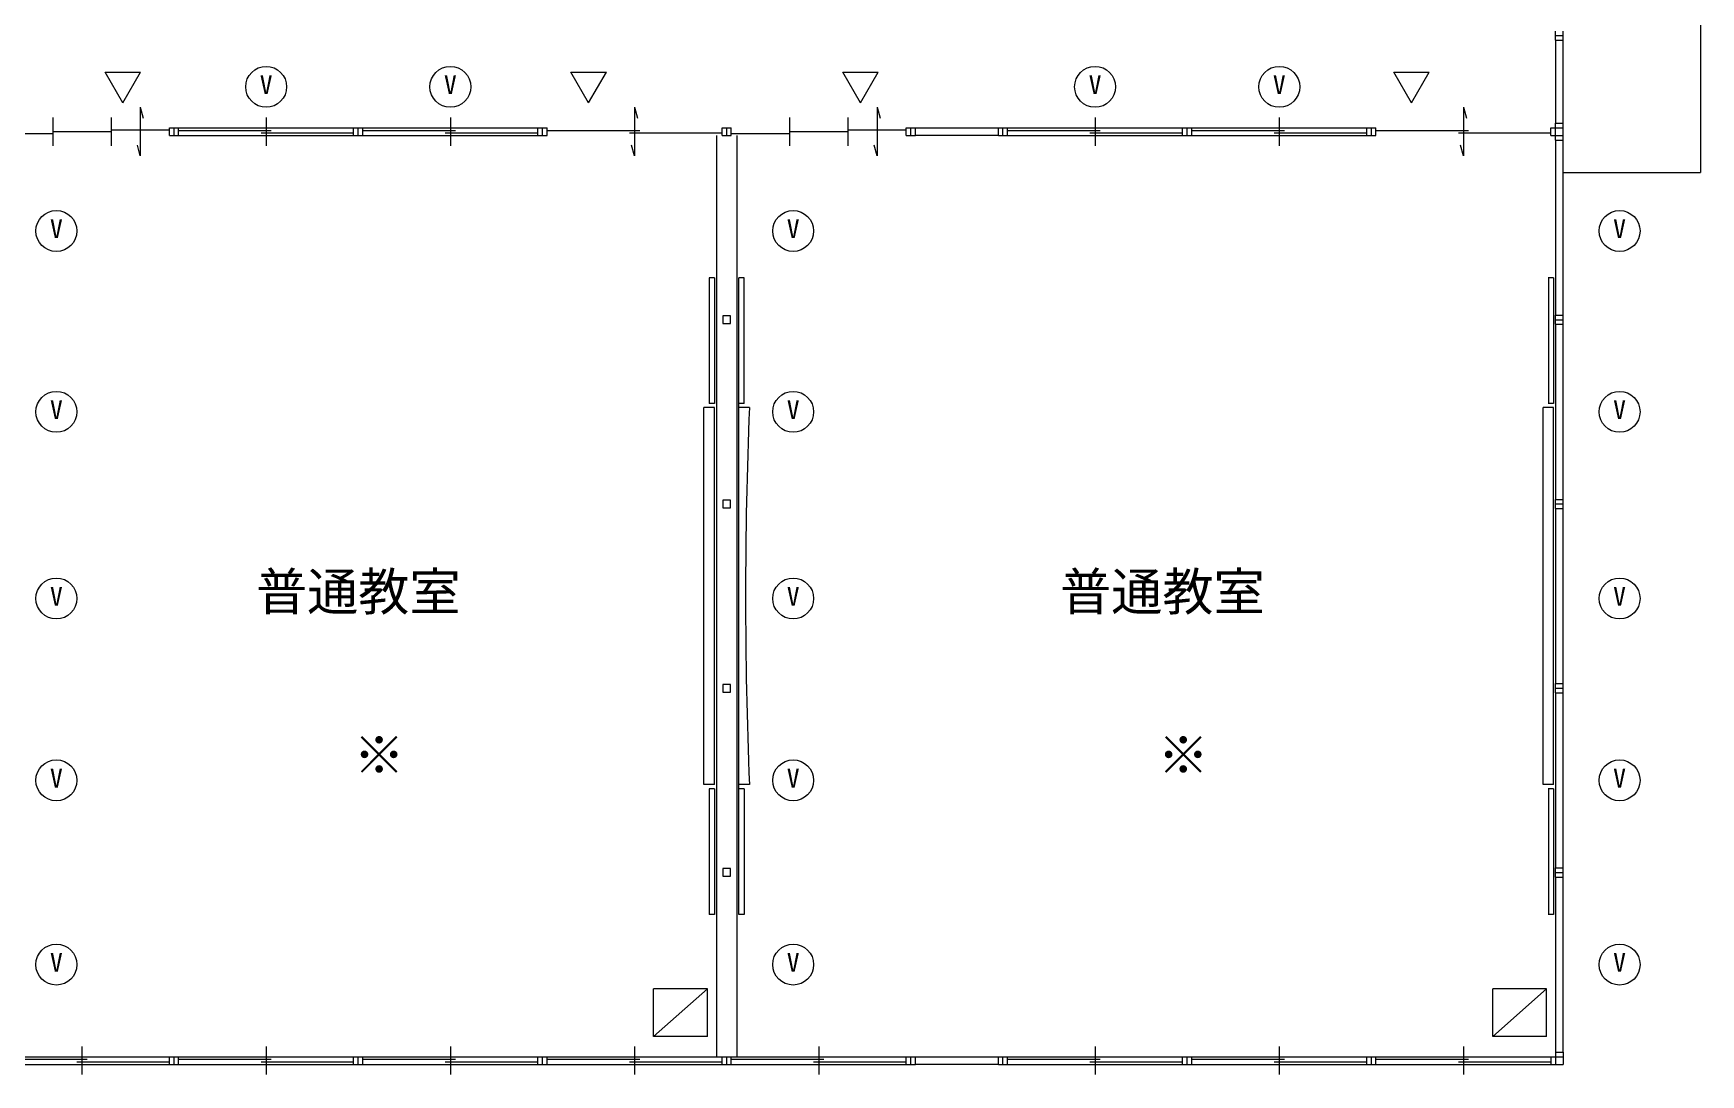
# Model space of a CAD drawing. Units: millimetres at full size, sheet at 1:100. Extents: x -84100 to 167013, y -59450 to 59350.
# Drawn here: x -31028 to -14736, y 20175 to 30348 of the extents above; entities that cross this region are included whole.
import ezdxf
from ezdxf.enums import TextEntityAlignment as Align

# ---------------------------------------------------------------- set-up
doc = ezdxf.new("R2010")
doc.units = ezdxf.units.MM
doc.header["$LTSCALE"] = 100
for name, color, linetype, lineweight in [('0-2_間仕切り', 5, 'Continuous', 9), ('0-4_通り芯', 3, 'Continuous', 9), ('0-7_作図線', 7, 'Continuous', 9), ('0-C_部屋種別', 7, 'Continuous', 9), ('0-E_屋根', 2, 'Continuous', 9), ('3-1', 5, 'Continuous', 9), ('3-3', 4, 'Continuous', 9)]:
    doc.layers.add(name, color=color, linetype=linetype, lineweight=lineweight)
doc.layers.add('1-E', color=7, linetype='Continuous')
doc.layers.add('2-A', color=7, linetype='Continuous')
doc.styles.add('ＭＳ ゴシック', font='')
doc.styles.get('ＭＳ ゴシック').set_extended_font_data('MS Gothic')

msp = doc.modelspace()

# ---------------------------------------------------------------- linework, layer by layer
at = {"layer": '0-2_間仕切り'}
for p, q in [((-30838.5, 29525.1), (-30838.5, 29250.1)), ((-30268.5, 29525.1), (-30268.5, 29250.1)), ((-29983.5, 29625.1), (-29983.5, 29150.1)), ((-29983.5, 29625.1), (-29955.1, 29518.9)), ((-28753.5, 29525.1), (-28753.5, 29250.1)), ((-26953.5, 29525.1), (-26953.5, 29250.1)), ((-25153.5, 29625.1), (-25153.5, 29150.1)), ((-25153.5, 29625.1), (-25125.1, 29518.9)), ((-23638.5, 29525.1), (-23638.5, 29250.1)), ((-23068.5, 29525.1), (-23068.5, 29250.1)), ((-22783.5, 29625.1), (-22783.5, 29150.1)), ((-22783.5, 29625.1), (-22755.1, 29518.9)), ((-20653.5, 29525.1), (-20653.5, 29250.1)), ((-18853.5, 29525.1), (-18853.5, 29250.1)), ((-17053.5, 29625.1), (-17053.5, 29150.1)), ((-17053.5, 29625.1), (-17025.1, 29518.9)), ((-31408.5, 29368.8), (-30838.5, 29368.8)), ((-30838.5, 29387.6), (-30268.5, 29387.6)), ((-30268.5, 29406.3), (-29698.5, 29406.3)), ((-29608.5, 29425.1), (-27898.5, 29425.1)), ((-29608.5, 29400.1), (-28703.5, 29400.1)), ((-29608.5, 29350.1), (-27898.5, 29350.1)), ((-28803.5, 29375.1), (-27898.5, 29375.1)), ((-27808.5, 29425.1), (-26098.5, 29425.1)), ((-27808.5, 29400.1), (-26903.5, 29400.1)), ((-27808.5, 29350.1), (-26098.5, 29350.1)), ((-27003.5, 29375.1), (-26098.5, 29375.1)), ((-26008.5, 29400.1), (-25103.5, 29400.1)), ((-25203.5, 29375.1), (-24298.5, 29375.1)), ((-24208.5, 29368.8), (-23638.5, 29368.8)), ((-23638.5, 29387.6), (-23068.5, 29387.6)), ((-23068.5, 29406.3), (-22498.5, 29406.3)), ((-21508.5, 29425.1), (-19798.5, 29425.1)), ((-21508.5, 29400.1), (-20603.5, 29400.1)), ((-21508.5, 29350.1), (-19798.5, 29350.1)), ((-20703.5, 29375.1), (-19798.5, 29375.1)), ((-19708.5, 29425.1), (-17998.5, 29425.1)), ((-19708.5, 29400.1), (-18803.5, 29400.1)), ((-19708.5, 29350.1), (-17998.5, 29350.1)), ((-18903.5, 29375.1), (-17998.5, 29375.1)), ((-17908.5, 29400.1), (-17003.5, 29400.1)), ((-17103.5, 29375.1), (-16198.5, 29375.1)), ((-29983.5, 29150.1), (-30012, 29256.2)), ((-25153.5, 29150.1), (-25182, 29256.2)), ((-22783.5, 29150.1), (-22812, 29256.2)), ((-17053.5, 29150.1), (-17082, 29256.2)), ((-30553.5, 20450.1), (-30553.5, 20175.1)), ((-28753.5, 20450.1), (-28753.5, 20175.1)), ((-26953.5, 20450.1), (-26953.5, 20175.1)), ((-25153.5, 20450.1), (-25153.5, 20175.1)), ((-23353.5, 20450.1), (-23353.5, 20175.1)), ((-20653.5, 20450.1), (-20653.5, 20175.1)), ((-18853.5, 20450.1), (-18853.5, 20175.1)), ((-17053.5, 20450.1), (-17053.5, 20175.1)), ((-31408.5, 20350.1), (-29698.5, 20350.1)), ((-31408.5, 20325.1), (-30503.5, 20325.1)), ((-31408.5, 20275.1), (-29698.5, 20275.1)), ((-30603.5, 20300.1), (-29698.5, 20300.1)), ((-29608.5, 20350.1), (-27898.5, 20350.1)), ((-29608.5, 20325.1), (-28703.5, 20325.1)), ((-29608.5, 20275.1), (-27898.5, 20275.1)), ((-28803.5, 20300.1), (-27898.5, 20300.1)), ((-27808.5, 20350.1), (-26098.5, 20350.1)), ((-27808.5, 20325.1), (-26903.5, 20325.1)), ((-27808.5, 20275.1), (-26098.5, 20275.1)), ((-27003.5, 20300.1), (-26098.5, 20300.1)), ((-26008.5, 20350.1), (-24298.5, 20350.1)), ((-26008.5, 20325.1), (-25103.5, 20325.1)), ((-26008.5, 20275.1), (-24298.5, 20275.1)), ((-25203.5, 20300.1), (-24298.5, 20300.1)), ((-24208.5, 20350.1), (-22498.5, 20350.1)), ((-24208.5, 20325.1), (-23303.5, 20325.1)), ((-24208.5, 20275.1), (-22498.5, 20275.1)), ((-23403.5, 20300.1), (-22498.5, 20300.1)), ((-21508.5, 20350.1), (-19798.5, 20350.1)), ((-21508.5, 20325.1), (-20603.5, 20325.1)), ((-21508.5, 20275.1), (-19798.5, 20275.1)), ((-20703.5, 20300.1), (-19798.5, 20300.1)), ((-19708.5, 20350.1), (-17998.5, 20350.1)), ((-19708.5, 20325.1), (-18803.5, 20325.1)), ((-19708.5, 20275.1), (-17998.5, 20275.1)), ((-18903.5, 20300.1), (-17998.5, 20300.1)), ((-17908.5, 20350.1), (-16198.5, 20350.1)), ((-17908.5, 20325.1), (-17003.5, 20325.1)), ((-17908.5, 20275.1), (-16198.5, 20275.1)), ((-17103.5, 20300.1), (-16198.5, 20300.1))]:
    msp.add_line(p, q, dxfattribs=at)
at = {"layer": '0-4_通り芯'}
for p, q in [((-16153.5, 30280.1), (-16153.5, 29470.1)), ((-16078.5, 29470.1), (-16078.5, 30280.1)), ((-24353.5, 29350.1), (-24353.5, 20350.1)), ((-24153.5, 29350.1), (-24153.5, 20350.1)), ((-22408.5, 29425.1), (-21598.5, 29425.1)), ((-21598.5, 29350.1), (-22408.5, 29350.1)), ((-16153.5, 29305.1), (-16153.5, 27595.1)), ((-16078.5, 27595.1), (-16078.5, 29305.1)), ((-16153.5, 27505.1), (-16153.5, 25795.1)), ((-16078.5, 25795.1), (-16078.5, 27505.1)), ((-16153.5, 25705.1), (-16153.5, 23995.1)), ((-16078.5, 23995.1), (-16078.5, 25705.1)), ((-16153.5, 23905.1), (-16153.5, 22195.1)), ((-16078.5, 22195.1), (-16078.5, 23905.1)), ((-16153.5, 22105.1), (-16153.5, 20395.1)), ((-16078.5, 20395.1), (-16078.5, 22105.1)), ((-22408.5, 20350.1), (-21598.5, 20350.1)), ((-21598.5, 20275.1), (-22408.5, 20275.1))]:
    msp.add_line(p, q, dxfattribs=at)
at = {"layer": '0-7_作図線'}
for p, q in [((-16153.5, 30280.1), (-16153.5, 30370.1)), ((-16153.5, 30325.1), (-16078.5, 30325.1)), ((-16078.5, 30280.1), (-16078.5, 30370.1)), ((-16153.5, 30280.1), (-16078.5, 30280.1)), ((-29698.5, 29350.1), (-29698.5, 29425.1)), ((-29698.5, 29425.1), (-29608.5, 29425.1)), ((-29698.5, 29350.1), (-29608.5, 29350.1)), ((-29653.5, 29350.1), (-29653.5, 29425.1)), ((-29608.5, 29350.1), (-29608.5, 29425.1)), ((-27898.5, 29350.1), (-27898.5, 29425.1)), ((-27898.5, 29425.1), (-27808.5, 29425.1)), ((-27898.5, 29350.1), (-27808.5, 29350.1)), ((-27853.5, 29350.1), (-27853.5, 29425.1)), ((-27808.5, 29350.1), (-27808.5, 29425.1)), ((-26098.5, 29350.1), (-26098.5, 29425.1)), ((-26098.5, 29425.1), (-26008.5, 29425.1)), ((-26098.5, 29350.1), (-26008.5, 29350.1)), ((-26053.5, 29350.1), (-26053.5, 29425.1)), ((-26008.5, 29350.1), (-26008.5, 29425.1)), ((-24298.5, 29350.1), (-24298.5, 29425.1)), ((-24298.5, 29425.1), (-24208.5, 29425.1)), ((-24298.5, 29350.1), (-24208.5, 29350.1)), ((-24253.5, 29350.1), (-24253.5, 29425.1)), ((-24208.5, 29350.1), (-24208.5, 29425.1)), ((-22498.5, 29350.1), (-22498.5, 29425.1)), ((-22498.5, 29425.1), (-22408.5, 29425.1)), ((-22498.5, 29350.1), (-22408.5, 29350.1)), ((-22453.5, 29350.1), (-22453.5, 29425.1)), ((-22408.5, 29350.1), (-22408.5, 29425.1)), ((-21598.5, 29350.1), (-21598.5, 29425.1)), ((-21598.5, 29425.1), (-21508.5, 29425.1)), ((-21598.5, 29350.1), (-21508.5, 29350.1)), ((-21553.5, 29350.1), (-21553.5, 29425.1)), ((-21508.5, 29350.1), (-21508.5, 29425.1)), ((-19798.5, 29350.1), (-19798.5, 29425.1)), ((-19798.5, 29425.1), (-19708.5, 29425.1)), ((-19798.5, 29350.1), (-19708.5, 29350.1)), ((-19753.5, 29350.1), (-19753.5, 29425.1)), ((-19708.5, 29350.1), (-19708.5, 29425.1)), ((-17998.5, 29350.1), (-17998.5, 29425.1)), ((-17998.5, 29425.1), (-17908.5, 29425.1)), ((-17998.5, 29350.1), (-17908.5, 29350.1)), ((-17953.5, 29350.1), (-17953.5, 29425.1)), ((-17908.5, 29350.1), (-17908.5, 29425.1)), ((-16198.5, 29425.1), (-16078.5, 29425.1)), ((-16198.5, 29350.1), (-16198.5, 29425.1)), ((-16198.5, 29350.1), (-16078.5, 29350.1)), ((-16078.5, 29305.1), (-16078.5, 29470.1)), ((-16153.5, 29305.1), (-16078.5, 29305.1)), ((-16153.5, 27505.1), (-16153.5, 27595.1)), ((-16153.5, 27595.1), (-16078.5, 27595.1)), ((-16153.5, 27550.1), (-16078.5, 27550.1)), ((-16078.5, 27505.1), (-16078.5, 27595.1)), ((-16153.5, 27505.1), (-16078.5, 27505.1)), ((-16153.5, 25705.1), (-16153.5, 25795.1)), ((-16153.5, 25795.1), (-16078.5, 25795.1)), ((-16153.5, 25750.1), (-16078.5, 25750.1)), ((-16078.5, 25705.1), (-16078.5, 25795.1)), ((-16153.5, 25705.1), (-16078.5, 25705.1)), ((-16153.5, 23905.1), (-16153.5, 23995.1)), ((-16153.5, 23995.1), (-16078.5, 23995.1)), ((-16153.5, 23950.1), (-16078.5, 23950.1)), ((-16078.5, 23905.1), (-16078.5, 23995.1)), ((-16153.5, 23905.1), (-16078.5, 23905.1)), ((-16153.5, 22195.1), (-16078.5, 22195.1)), ((-16153.5, 22105.1), (-16153.5, 22195.1)), ((-16078.5, 22105.1), (-16078.5, 22195.1)), ((-16153.5, 22150.1), (-16078.5, 22150.1)), ((-16153.5, 22105.1), (-16078.5, 22105.1)), ((-16153.5, 20395.1), (-16153.5, 20275.1)), ((-29698.5, 20350.1), (-29608.5, 20350.1)), ((-29698.5, 20275.1), (-29698.5, 20350.1)), ((-29698.5, 20275.1), (-29608.5, 20275.1)), ((-29653.5, 20275.1), (-29653.5, 20350.1)), ((-29608.5, 20275.1), (-29608.5, 20350.1)), ((-27898.5, 20350.1), (-27808.5, 20350.1)), ((-27898.5, 20275.1), (-27898.5, 20350.1)), ((-27898.5, 20275.1), (-27808.5, 20275.1)), ((-27853.5, 20275.1), (-27853.5, 20350.1)), ((-27808.5, 20275.1), (-27808.5, 20350.1)), ((-26098.5, 20350.1), (-26008.5, 20350.1)), ((-26098.5, 20275.1), (-26098.5, 20350.1)), ((-26098.5, 20275.1), (-26008.5, 20275.1)), ((-26053.5, 20275.1), (-26053.5, 20350.1)), ((-26008.5, 20275.1), (-26008.5, 20350.1)), ((-24298.5, 20350.1), (-24208.5, 20350.1)), ((-24298.5, 20275.1), (-24298.5, 20350.1)), ((-24298.5, 20275.1), (-24208.5, 20275.1)), ((-24253.5, 20275.1), (-24253.5, 20350.1)), ((-24208.5, 20275.1), (-24208.5, 20350.1)), ((-22498.5, 20350.1), (-22408.5, 20350.1)), ((-22498.5, 20275.1), (-22498.5, 20350.1)), ((-22498.5, 20275.1), (-22408.5, 20275.1)), ((-22453.5, 20275.1), (-22453.5, 20350.1)), ((-22408.5, 20275.1), (-22408.5, 20350.1)), ((-21598.5, 20350.1), (-21508.5, 20350.1)), ((-21598.5, 20275.1), (-21598.5, 20350.1)), ((-21598.5, 20275.1), (-21508.5, 20275.1)), ((-21553.5, 20275.1), (-21553.5, 20350.1)), ((-21508.5, 20275.1), (-21508.5, 20350.1)), ((-19798.5, 20350.1), (-19708.5, 20350.1)), ((-19798.5, 20275.1), (-19798.5, 20350.1)), ((-19798.5, 20275.1), (-19708.5, 20275.1)), ((-19753.5, 20275.1), (-19753.5, 20350.1)), ((-19708.5, 20275.1), (-19708.5, 20350.1)), ((-17998.5, 20350.1), (-17908.5, 20350.1)), ((-17998.5, 20275.1), (-17998.5, 20350.1)), ((-17998.5, 20275.1), (-17908.5, 20275.1)), ((-17953.5, 20275.1), (-17953.5, 20350.1)), ((-17908.5, 20275.1), (-17908.5, 20350.1)), ((-16198.5, 20350.1), (-16078.5, 20350.1)), ((-16198.5, 20350.1), (-16198.5, 20275.1)), ((-16198.5, 20275.1), (-16078.5, 20275.1))]:
    msp.add_line(p, q, dxfattribs=at)
for points in [[(-16153.5, 29305.1), (-16153.5, 29470.1), (-16078.5, 29470.1)], [(-16153.5, 20395.1), (-16078.5, 20395.1), (-16078.5, 20275.1)]]:
    msp.add_lwpolyline(points, dxfattribs=at)
for points in [[(-24291, 27512.6), (-24216, 27512.6), (-24216, 27587.6), (-24291, 27587.6)], [(-24291, 25712.6), (-24216, 25712.6), (-24216, 25787.6), (-24291, 25787.6)], [(-24291, 23912.6), (-24216, 23912.6), (-24216, 23987.6), (-24291, 23987.6)], [(-24291, 22112.6), (-24216, 22112.6), (-24216, 22187.6), (-24291, 22187.6)]]:
    msp.add_lwpolyline(points, close=True, dxfattribs=at)
at = {"layer": '0-C_部屋種別'}
msp.add_line((-16078.5, 28987.6), (-14736, 28987.6), dxfattribs=at)
msp.add_lwpolyline([(-16078.5, 32562.6), (-14736, 32562.6), (-14736, 28987.6)], dxfattribs=at)
at = {"layer": '0-E_屋根'}
for p, q in [((-24373.5, 27959.2), (-24424.6, 27959.2)), ((-24423.5, 27959.2), (-24423.5, 26731.9)), ((-24373.5, 27959.2), (-24373.5, 26731.9)), ((-24133.5, 21741), (-24133.5, 27959.2)), ((-16173.5, 27959.2), (-16224.7, 27959.2)), ((-16223.5, 27959.2), (-16223.5, 26731.9)), ((-16173.5, 27959.2), (-16173.5, 26731.9)), ((-24373.5, 26731.9), (-24424.6, 26731.9)), ((-24082.4, 26731.9), (-24133.5, 26731.9)), ((-16173.5, 26731.9), (-16224.7, 26731.9)), ((-24373.5, 26691), (-24475.8, 26691)), ((-24475.8, 23009.2), (-24475.8, 26691)), ((-24373.5, 23009.2), (-24373.5, 26691)), ((-24031.3, 26691), (-24133.5, 26691)), ((-16173.5, 26691), (-16275.8, 26691)), ((-16275.8, 23009.2), (-16275.8, 26691)), ((-16173.5, 23009.2), (-16173.5, 26691)), ((-24373.5, 23009.2), (-24475.8, 23009.2)), ((-24031.3, 23009.2), (-24133.5, 23009.2)), ((-16173.5, 23009.2), (-16275.8, 23009.2)), ((-24373.5, 22968.3), (-24424.6, 22968.3)), ((-24423.5, 22968.3), (-24423.5, 21741)), ((-24082.4, 22968.3), (-24133.5, 22968.3)), ((-16173.5, 22968.3), (-16224.7, 22968.3)), ((-16223.5, 22968.3), (-16223.5, 21741)), ((-24441.4, 21012.1), (-24968.1, 20546.8)), ((-24441.4, 21012.1), (-24968.1, 21012.1)), ((-24968.1, 20546.8), (-24968.1, 21012.1)), ((-24441.4, 20546.8), (-24441.4, 21012.1)), ((-16241.4, 21012.1), (-16768.1, 20546.8)), ((-16241.4, 21012.1), (-16768.1, 21012.1)), ((-16768.1, 20546.8), (-16768.1, 21012.1)), ((-16241.4, 20546.8), (-16241.4, 21012.1)), ((-24441.4, 20546.8), (-24968.1, 20546.8)), ((-16241.4, 20546.8), (-16768.1, 20546.8))]:
    msp.add_line(p, q, dxfattribs=at)
for points in [[(-24082.4, 26731.9), (-24082.4, 27959.2), (-24133.5, 27959.2)], [(-24373.5, 22968.3), (-24373.5, 21741), (-24424.6, 21741)], [(-24082.4, 22968.3), (-24082.4, 21741), (-24133.5, 21741)], [(-16173.5, 22968.3), (-16173.5, 21741), (-16224.7, 21741)]]:
    msp.add_lwpolyline(points, dxfattribs=at)
msp.add_arc((20695.1, 24850.1), 44764.2, 177.64308, 182.35693, dxfattribs=at)
at = {"layer": '3-1'}
for p, q in [((-30153.9, 29667.4), (-30327.1, 29967.4)), ((-30327.1, 29967.4), (-29980.7, 29967.4)), ((-30153.9, 29667.4), (-29980.7, 29967.4)), ((-25602.1, 29667.4), (-25775.3, 29967.4)), ((-25775.3, 29967.4), (-25428.9, 29967.4)), ((-25602.1, 29667.4), (-25428.9, 29967.4)), ((-22945.4, 29667.4), (-23118.6, 29967.4)), ((-23118.6, 29967.4), (-22772.2, 29967.4)), ((-22945.4, 29667.4), (-22772.2, 29967.4)), ((-17561.2, 29667.4), (-17734.4, 29967.4)), ((-17734.4, 29967.4), (-17388, 29967.4)), ((-17561.2, 29667.4), (-17388, 29967.4))]:
    msp.add_line(p, q, dxfattribs=at)
at = {"layer": '3-3'}
for centre in [(-28753.5, 29825.1), (-26953.5, 29825.1), (-20653.5, 29825.1), (-18853.5, 29825.1), (-30803.5, 28416.8), (-23603.5, 28416.8), (-15528.5, 28416.8), (-30803.5, 26650.1), (-23603.5, 26650.1), (-15528.5, 26650.1), (-30803.5, 24826.6), (-23603.5, 24826.6), (-15528.5, 24826.6), (-30803.5, 23050.1), (-23603.5, 23050.1), (-15528.5, 23050.1), (-30803.5, 21250.1), (-23603.5, 21250.1), (-15528.5, 21250.1)]:
    msp.add_circle(centre, 200, dxfattribs=at)

# ---------------------------------------------------------------- texts
at = {"layer": '1-E', "style": 'ＭＳ ゴシック'}
for p in [(-28853.5, 24600.1), (-20995.8, 24600.1)]:
    msp.add_text('普通教室', height=366.6, dxfattribs=at).set_placement(p, align=Align.BOTTOM_LEFT)
at = {"layer": '2-A', "style": 'ＭＳ ゴシック'}
for p in [(-27899.8, 23003.9), (-20042.1, 23003.9)]:
    msp.add_text('※', height=366.6, dxfattribs=at).set_placement(p, align=Align.BOTTOM_LEFT)
at = {"layer": '3-3', "style": 'ＭＳ ゴシック'}
for p in [(-28816, 29700.1), (-27016, 29700.1), (-20716, 29700.1), (-18916, 29700.1), (-30866, 28291.8), (-23666, 28291.8), (-15591, 28291.8), (-30866, 26525.1), (-23666, 26525.1), (-15591, 26525.1), (-30866, 24701.6), (-23666, 24701.6), (-15591, 24701.6), (-30866, 22925.1), (-23666, 22925.1), (-15591, 22925.1), (-30866, 21125.1), (-23666, 21125.1), (-15591, 21125.1)]:
    msp.add_text('V', height=183.3, dxfattribs=at).set_placement(p, align=Align.BOTTOM_LEFT)

doc.saveas('drawing.dxf')
